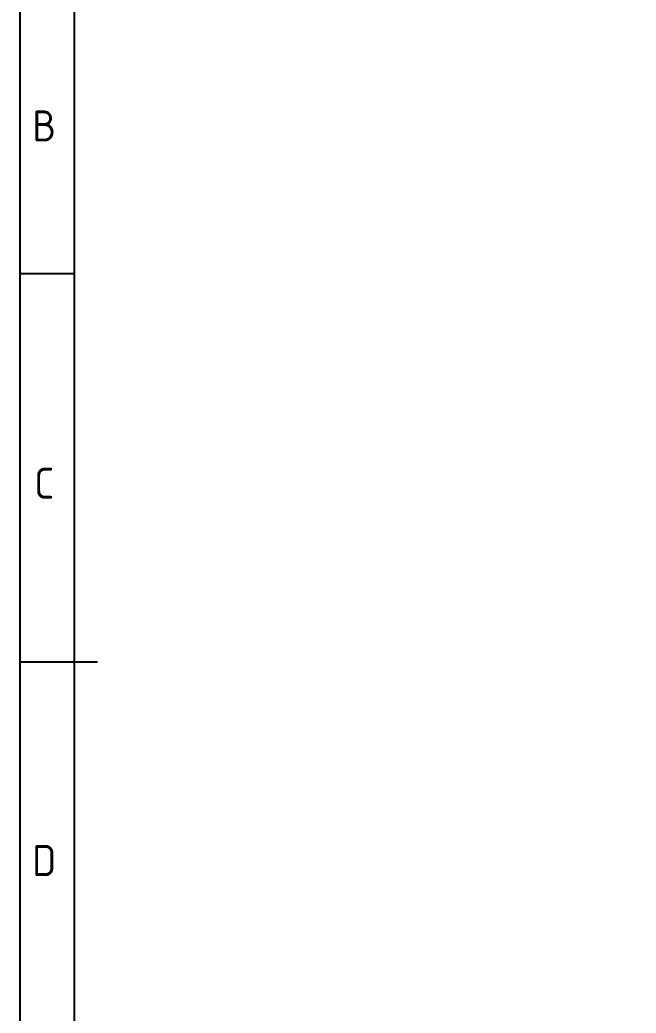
# Model space of a CAD drawing. Header units: inches. Extents: x 32166 to 66782, y 2386 to 7162.
# Drawn here: x 32166 to 32659, y 3026 to 3820 of the extents above; entities that cross this region are included whole.
import ezdxf
from ezdxf.enums import TextEntityAlignment as Align

# ---------------------------------------------------------------- set-up
doc = ezdxf.new("R2010")
doc.units = ezdxf.units.IN
doc.header["$LTSCALE"] = 0.64311
doc.header["$MEASUREMENT"] = 0
doc.layers.get('0').update_dxf_attribs({"linetype": 'CONTINUOUS'})
doc.styles.add('ISO Proportional', font='isocp')

msp = doc.modelspace()

# ---------------------------------------------------------------- linework, layer by layer
for p, q in [((32209.64, 4185.17), (32209.64, 2429.29)), ((32166.21, 3617.46), (32209.64, 3617.46)), ((32166.21, 3307.23), (32228.25, 3307.23))]:
    msp.add_line(p, q)
msp.add_lwpolyline([(32166.21, 2385.86), (34772.11, 2385.86), (34772.11, 4228.61), (32166.21, 4228.61)], close=True)

# ---------------------------------------------------------------- texts
at = {"style": 'ISO Proportional'}
for s, p in [('B', (32185.72, 3735.34)), ('C', (32185.72, 3449.94)), ('D', (32185.72, 3148.43))]:
    msp.add_text(s, height=24.82, dxfattribs=at).set_placement(p, align=Align.MIDDLE)

doc.saveas('drawing.dxf')
